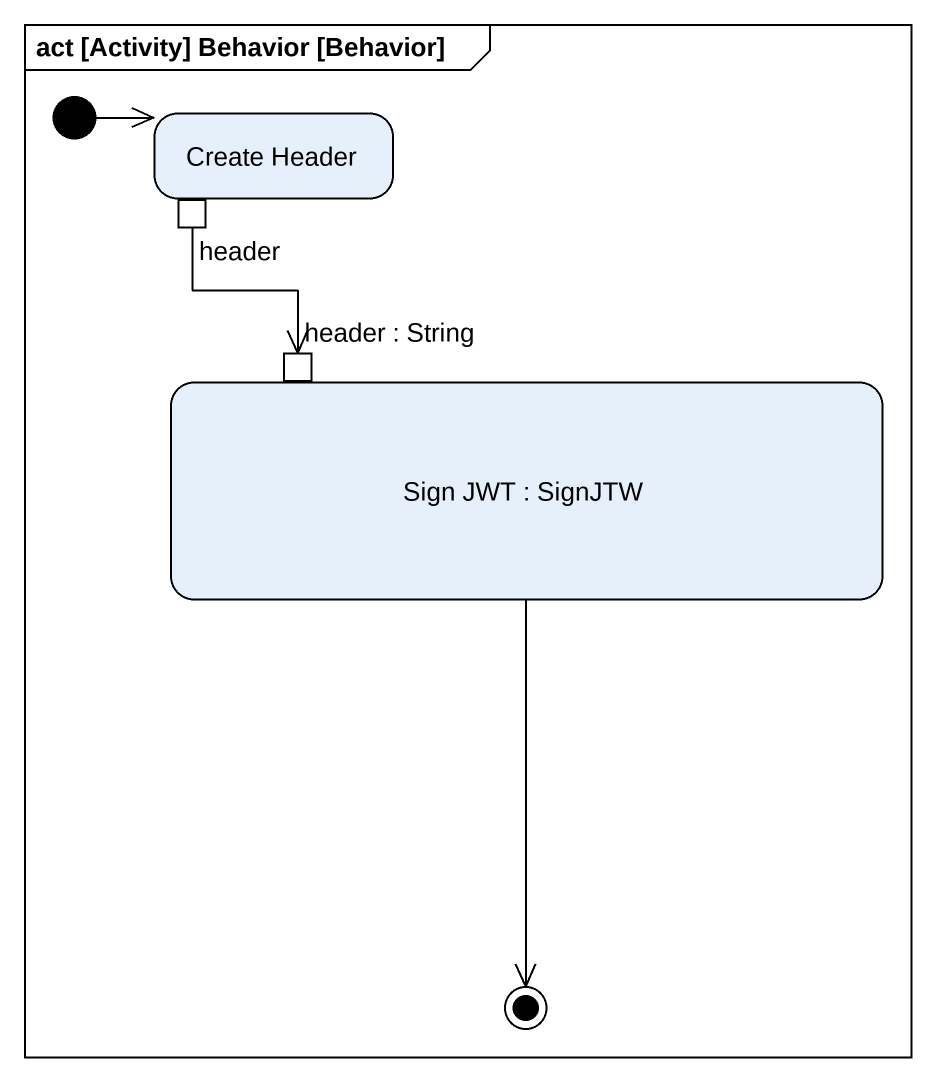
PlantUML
@startuml
mainframe act [Activity] Behavior [Behavior]
hide empty description
state "Create Header" as Create_Header {
  state "header" as header_ <<outputPin>>
}
state "Sign JWT : SignJTW" as Sign_JWT {
  state "header : String" as header_String <<inputPin>>
}
[*] -right-> Create_Header
header_ --> header_String
Sign_JWT --> [*]
@enduml
